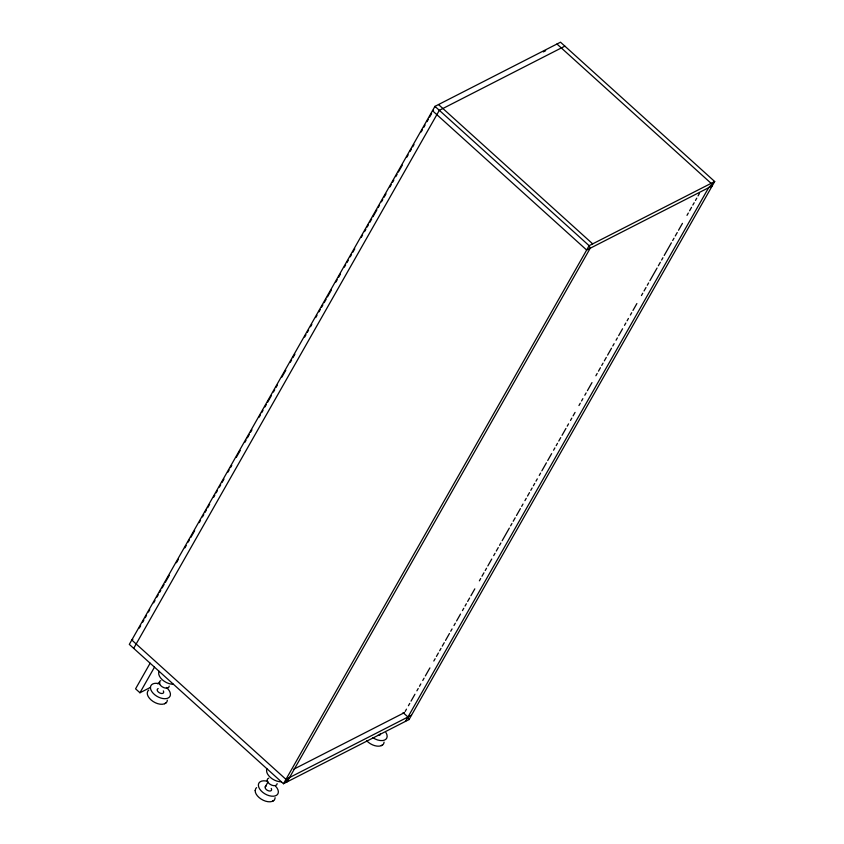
<?xml version="1.0" encoding="UTF-8"?>
<svg xmlns="http://www.w3.org/2000/svg" width="844" height="844" viewBox="0 0 844 844"><rect width="100%" height="100%" fill="white"/><g stroke="black" fill="none" stroke-linecap="round" stroke-linejoin="round"><path stroke-width="1.27" d="M255.194 790.533L255.626 788.887A10.888 6.319 29.6 0 1 256.618 787.631M139.344 628.052L140.642 625.752M142.604 622.323L143.902 620.024M145.2 617.734L146.508 615.445M148.46 612.005L149.757 609.716M153.661 602.838L154.969 600.548M156.921 597.109L158.218 594.82M159.527 592.53L160.824 590.241M162.122 587.951L164.074 584.512M165.382 582.223L169.285 575.344M176.449 562.748L178.4 559.308M184.91 547.851L186.207 545.562M188.159 542.122L189.457 539.833M190.765 537.533L194.669 530.665M199.226 522.647L200.524 520.347M202.476 516.918L203.784 514.618M205.081 512.329L206.379 510.04M207.687 507.75L209.639 504.311M213.543 497.432L214.84 495.143M216.148 492.854L217.446 490.564M219.398 487.125L220.706 484.836M222.004 482.546L223.955 479.107M227.859 472.229L229.167 469.939M230.465 467.65L231.762 465.361M236.32 457.342L240.223 450.464M244.781 442.446L246.089 440.157M247.387 437.857L249.339 434.428M250.636 432.128L251.945 429.839M259.097 417.242L260.406 414.942M261.703 412.653L263.012 410.363M264.963 406.924L266.261 404.635M267.559 402.345L271.473 395.467M273.424 392.027L274.722 389.738M276.02 387.449L277.328 385.159M281.885 377.141L285.789 370.263M290.347 362.245L291.644 359.955M292.942 357.666L294.894 354.227M304.663 337.041L305.961 334.751M307.269 332.452L308.566 330.162M310.518 326.723L311.816 324.434M315.73 317.566L317.027 315.266M318.979 311.837L320.277 309.537M321.585 307.248L322.883 304.958M324.191 302.669L326.143 299.23M327.44 296.94L331.344 290.062M335.901 282.044L337.199 279.754M338.507 277.465L340.459 274.026M344.363 267.147L345.66 264.858M346.968 262.568L348.266 260.279M350.218 256.84L351.526 254.55M352.824 252.261L354.775 248.822M361.285 237.364L362.582 235.075M364.534 231.636L365.842 229.346M367.14 227.047L368.448 224.757M369.746 222.468L371.698 219.029M372.995 216.739L376.909 209.861M378.207 207.571L379.505 205.282M381.456 201.843L382.765 199.553M384.062 197.264L386.014 193.825M389.917 186.957L391.226 184.657M392.523 182.367L393.832 180.078M395.783 176.639L397.081 174.349M398.379 172.06L402.293 165.181M406.84 157.163L408.148 154.874M410.1 151.435L411.397 149.145M412.705 146.856L414.003 144.556M421.167 131.959L422.464 129.67M423.762 127.37L425.07 125.081M427.022 121.641L428.319 119.352M429.628 117.063L431.579 113.623M133.69 648.34L439.323 110.321L564.879 46.146M150.126 663.205L135.578 688.82L139.946 692.766L150.506 687.375M139.946 692.766L154.494 667.15M265.248 786.819L267.78 782.388M287.044 781.903L590.22 248.231L589.133 245.688L434.955 106.365L129.311 644.394L283.489 783.717L409.045 719.552L714.689 181.523L560.511 42.2L434.955 106.365L435.272 107.114M405.183 711.439L406.481 709.15M408.433 705.711L409.741 703.421M411.039 701.121L414.942 694.253M416.894 690.814L418.202 688.525M419.5 686.235L420.808 683.935M422.76 680.507L424.057 678.207M425.355 675.917L429.912 667.899M433.816 661.031L435.124 658.731M436.422 656.442L438.374 653.003M439.682 650.713L440.979 648.424M442.277 646.135L444.239 642.695M445.537 640.406L449.441 633.527M450.738 631.238L452.046 628.949M453.998 625.509L455.296 623.22M456.604 620.931L460.507 614.052M462.459 610.613L463.757 608.324M465.065 606.034L466.363 603.745M467.66 601.445L469.623 598.016M470.92 595.716L474.824 588.848M479.381 580.83L480.679 578.541M481.987 576.241L483.939 572.812M485.237 570.512L486.545 568.223M487.843 565.934L491.746 559.055M493.698 555.626L495.006 553.326M496.304 551.037L498.255 547.598M499.553 545.308L500.861 543.019M502.159 540.73L509.322 528.122M510.62 525.833L511.928 523.544M513.226 521.254L515.178 517.815M516.475 515.526L520.389 508.647M521.687 506.358L522.985 504.068M524.936 500.629L526.245 498.34M527.542 496.04L529.494 492.611M530.802 490.322L532.1 488.022M533.397 485.733L534.706 483.443M536.003 481.154L537.301 478.864M539.263 475.425L540.561 473.136M541.859 470.836L546.416 462.818M547.724 460.529L551.628 453.65M553.58 450.221L554.877 447.921M556.185 445.632L557.483 443.343M558.781 441.053L560.732 437.614M562.041 435.325L565.944 428.446M567.242 426.157L568.55 423.867M570.502 420.428L571.799 418.139M573.108 415.849L575.059 412.41M578.963 405.531L580.261 403.242M581.569 400.953L582.866 398.663M584.818 395.224L586.116 392.935M587.424 390.645L591.982 382.617M595.885 375.749L597.183 373.459M598.491 371.16L600.443 367.731M601.74 365.431L603.038 363.142M604.346 360.852L606.298 357.413M607.596 355.124L611.499 348.245M612.807 345.956L614.105 343.666M616.057 340.227L617.365 337.938M618.663 335.648L622.566 328.77M624.518 325.33L625.826 323.041M627.124 320.752L628.421 318.462M630.373 315.023L631.681 312.734M632.979 310.444L636.882 303.566M641.44 295.548L642.748 293.258M644.046 290.969L645.998 287.53M647.295 285.24L648.603 282.94M649.901 280.651L657.065 268.054M658.362 265.755L660.314 262.326M661.622 260.026L662.92 257.736M664.217 255.447L671.381 242.84M672.679 240.551L673.987 238.261M675.284 235.972L677.236 232.533M678.544 230.243L682.448 223.365M687.005 215.347L688.303 213.057M689.601 210.768L691.553 207.329M692.861 205.039L694.158 202.75M695.467 200.45L696.764 198.161M698.062 195.871L699.37 193.582M405.489 721.367L708.654 187.695L714.689 181.523L589.133 245.688L283.489 783.717L289.524 777.546M275.091 797.696A10.888 6.319 29.6 0 1 273.593 800.639L272.485 801.22M543.325 51.895L545.667 50.693M433.531 110.184L432.487 110.722L586.664 250.046L712.209 185.88M132.835 639.509L131.791 640.037L285.968 779.36L411.513 715.195M157.543 683.777L159.896 682.574M293.564 769.306L404.529 712.579M273.678 800.608L272.021 801.452A10.888 6.319 29.6 0 1 261.07 799.046A10.888 6.319 29.6 0 1 255.162 790.522M164.559 703.696L165.751 703.084L164.105 703.928A10.888 6.319 29.6 0 1 153.154 701.522A10.888 6.319 29.6 0 1 147.246 692.998L147.7 691.363A10.919 6.341 29.6 0 1 148.766 690.076M381.298 745.611L382.49 744.999L380.834 745.843A10.888 6.319 29.6 0 1 366.707 740.789M556.956 44.015L711.123 183.338M438.511 104.55L592.688 243.874M403.094 712.621L407.958 717.01L409.045 719.552M380.327 733.457A3.545 2.057 29.6 0 1 377.912 735.346M384.041 742.087A10.919 6.341 29.6 0 1 382.532 745.03M385.961 732.592A10.919 6.341 29.6 0 1 384.347 740.167A10.919 6.341 29.6 0 1 372.679 737.561M271.219 788.412A3.545 2.057 29.6 0 1 270.154 791.007A3.545 2.057 29.6 0 1 265.818 789.045A3.545 2.057 29.6 0 1 266.134 786.123M277.138 783.643A5.465 3.176 29.6 0 1 270.101 784.329A5.465 3.176 29.6 0 1 268.719 778.179M275.629 786.228A10.919 6.341 29.6 0 1 273.361 796.219A10.919 6.341 29.6 0 1 258.781 787.241A10.919 6.341 29.6 0 1 267.812 781.417M281.295 781.787A10.919 6.341 29.6 0 1 270.249 777.303A10.919 6.341 29.6 0 1 266.978 768.852M163.293 690.888A3.545 2.057 29.6 0 1 162.227 693.483A3.545 2.057 29.6 0 1 157.891 691.521A3.545 2.057 29.6 0 1 158.208 688.599M169.222 686.119A5.465 3.176 29.6 0 1 162.185 686.805A5.465 3.176 29.6 0 1 160.793 680.644M167.302 700.172A10.919 6.341 29.6 0 1 165.804 703.115M166.405 687.459A10.919 6.341 29.6 0 1 166.405 698.579A10.919 6.341 29.6 0 1 151.034 690.16A10.919 6.341 29.6 0 1 159.885 683.893M173.368 684.262A10.919 6.341 29.6 0 1 162.333 679.779A10.919 6.341 29.6 0 1 159.062 671.318"/></g></svg>
